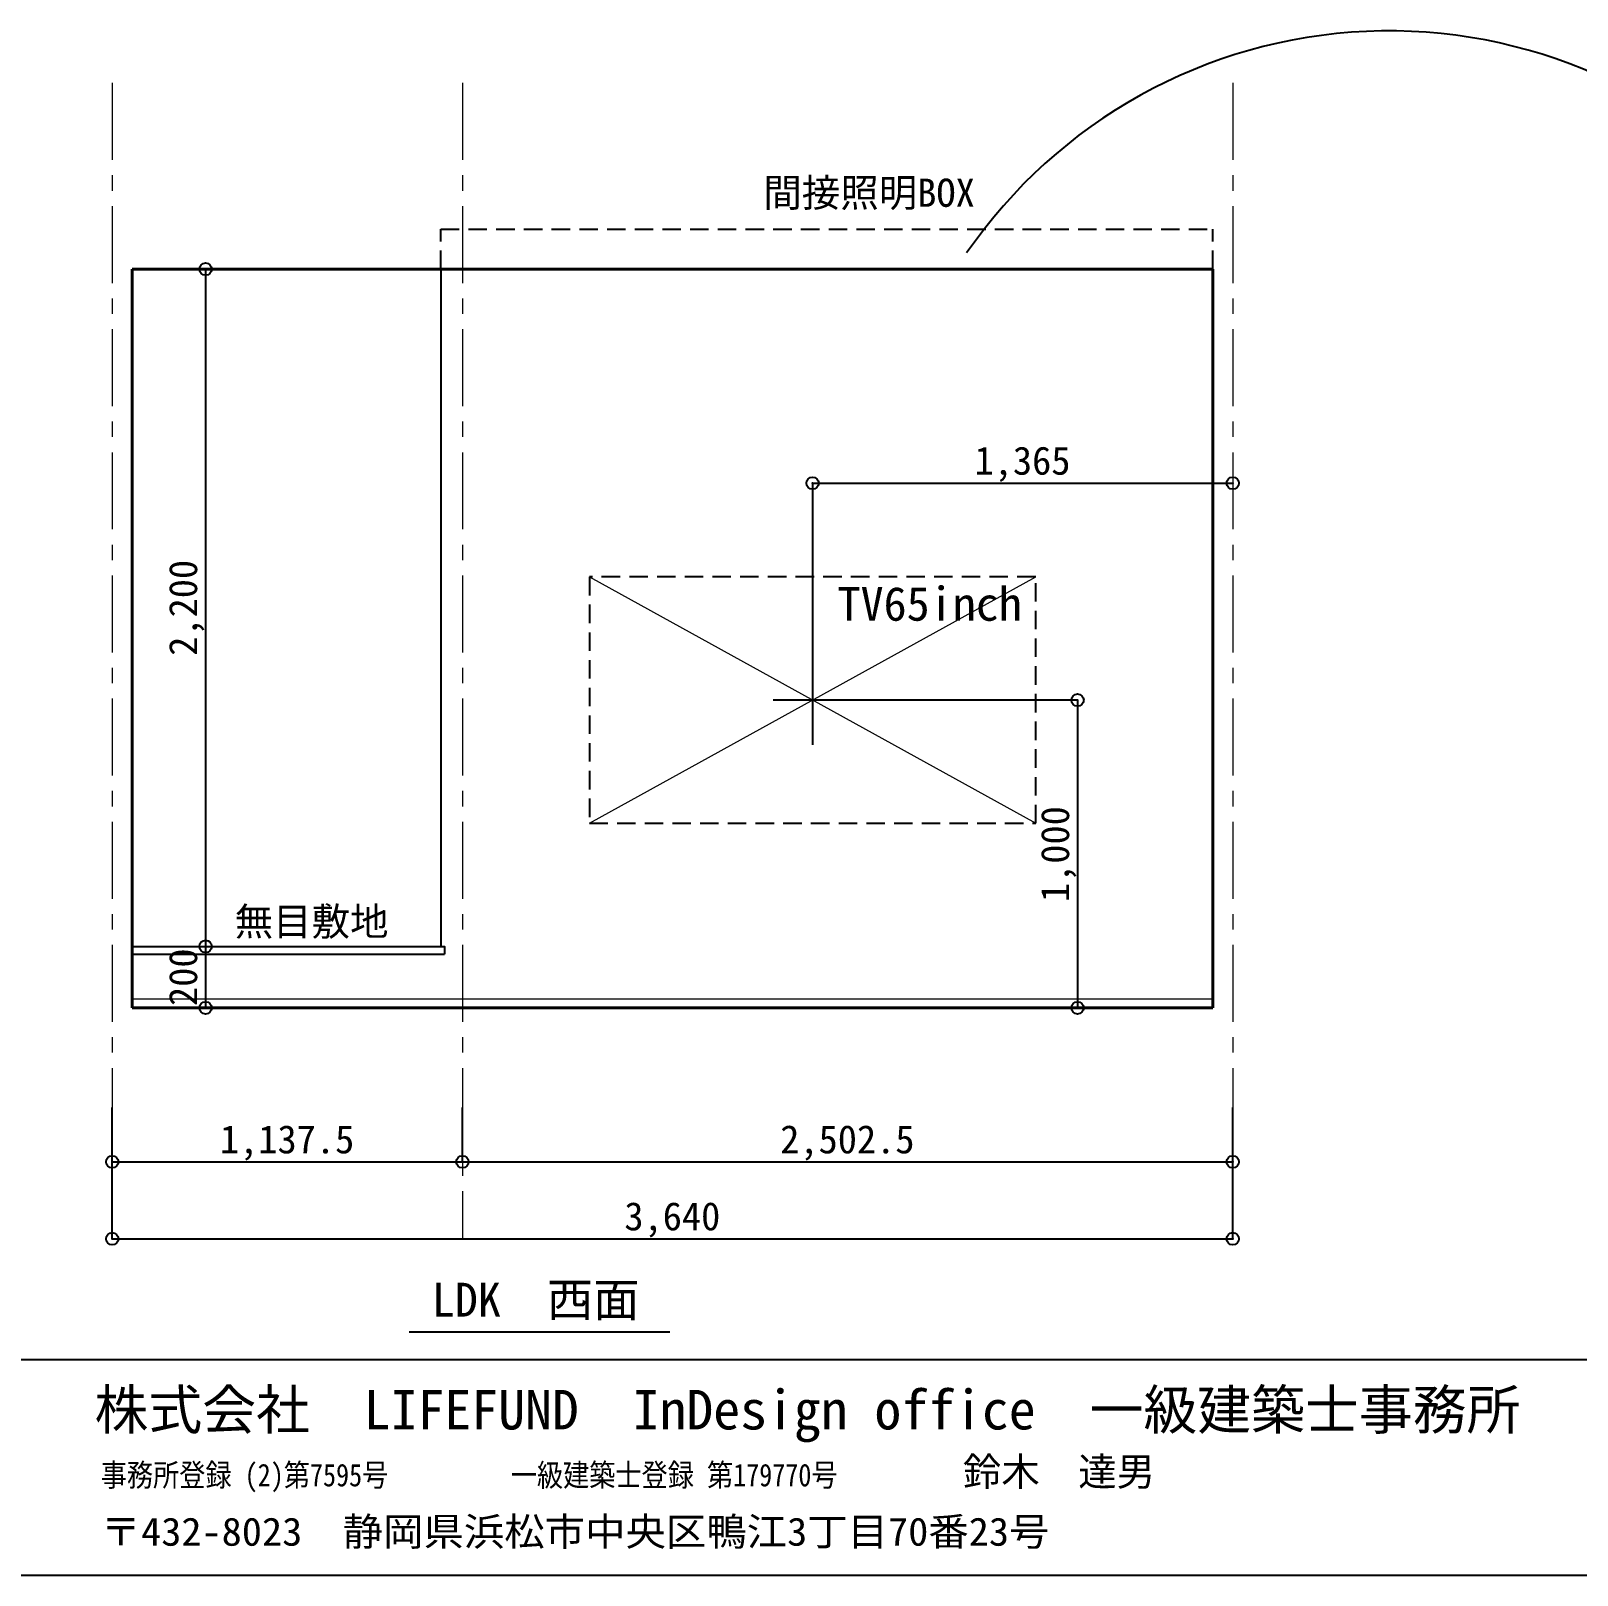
# Model space of a CAD drawing. Units: millimetres at full size, sheet at 1:50. Extents: x -31113 to 29332, y -20209 to 31249.
# Drawn here: x -3783 to 1240, y -7239 to -2223 of the extents above; entities that cross this region are included whole.
import ezdxf
from ezdxf.enums import TextEntityAlignment as Align

# ---------------------------------------------------------------- set-up
doc = ezdxf.new("R2010")
doc.units = ezdxf.units.MM
doc.header["$LTSCALE"] = 50
doc.header["$PDMODE"] = 32
doc.header["$PDSIZE"] = 40
doc.linetypes.add('CHAIN1', pattern=[8, 5, -1, 1, -1])
doc.linetypes.add('DASHED1', pattern=[1.8, 1.2, -0.6])
for name, color, linetype, lineweight in [('B-1_通り芯・通り番号', 1, 'CHAIN1', 18), ('B-3_仕上線(黄)', 3, 'Continuous', 40), ('B-A_文字', 7, 'Continuous', 25), ('B-F_寸法・方位', 7, 'Continuous', 25), ('E-F_Layer239', 7, 'Continuous', 25), ('F-F_図面枠（共通）', 7, 'Continuous', 25)]:
    doc.layers.add(name, color=color, linetype=linetype, lineweight=lineweight)
doc.styles.add('ＭＳ ゴシック', font='')
doc.styles.get('ＭＳ ゴシック').set_extended_font_data('MS Gothic')

msp = doc.modelspace()

# ---------------------------------------------------------------- linework, layer by layer
at = {"layer": 'B-1_通り芯・通り番号'}
for p, q in [((-3518.81, -2391.96), (-3518.81, -6146.71)), ((-3518.81, -2391.96), (-3518.81, -6146.71)), ((-2381.31, -2391.96), (-2381.31, -6146.71)), ((121.19, -2391.96), (121.19, -6146.71))]:
    msp.add_line(p, q, dxfattribs=at)
at = {"layer": 'B-3_仕上線(黄)'}
for p, q in [((-3453.81, -2996.71), (-3453.81, -5396.71)), ((-3453.81, -2996.71), (-3453.81, -3496.71)), ((-3453.81, -2996.71), (56.19, -2996.71)), ((56.19, -2996.71), (56.19, -5366.71)), ((56.19, -2996.71), (56.19, -5396.71)), ((-3453.81, -5396.71), (56.19, -5396.71))]:
    msp.add_line(p, q, dxfattribs=at)
at = {"layer": 'B-A_文字', "color": 6, "linetype": 'DASHED1'}
msp.add_line((56.19, -2996.71), (56.19, -2866.71), dxfattribs=at)
at = {"layer": 'B-A_文字'}
for p, q in [((-2451.31, -2996.71), (-2451.31, -5196.71)), ((-382.71, -4396.71), (-1371.78, -4396.71)), ((-382.71, -4396.71), (-382.71, -5396.71)), ((-3453.81, -5221.71), (-2438.81, -5221.71)), ((-382.71, -5396.71), (-690.72, -5396.71))]:
    msp.add_line(p, q, dxfattribs=at)
at = {"layer": 'B-A_文字', "color": 1, "lineweight": 18}
for p, q in [((-1968.81, -3996.71), (-518.81, -4796.71)), ((-1968.81, -4796.71), (-518.81, -3996.71)), ((-3453.81, -5366.71), (56.19, -5366.71))]:
    msp.add_line(p, q, dxfattribs=at)
at = {"layer": 'B-A_文字', "color": 6, "linetype": 'DASHED1'}
msp.add_lwpolyline([(-2451.31, -2996.71), (-2451.31, -2866.71), (56.19, -2866.71)], dxfattribs=at)
at = {"layer": 'B-A_文字', "linetype": 'DASHED1'}
msp.add_lwpolyline([(-1968.81, -4796.71), (-518.81, -4796.71), (-518.81, -3996.71), (-1968.81, -3996.71)], close=True, dxfattribs=at)
at = {"layer": 'B-A_文字'}
msp.add_lwpolyline([(-3453.81, -5196.71), (-2438.81, -5196.71), (-2438.81, -5221.71)], dxfattribs=at)
for p in [(-382.71, -4396.71), (-382.71, -5396.71)]:
    msp.add_point(p, dxfattribs=at)
at = {"layer": 'B-F_寸法・方位'}
for p, q in [((-3215.36, -2996.71), (-3215.36, -5196.71)), ((-1243.81, -3692.09), (-1243.81, -4541.9)), ((-1243.81, -3692.09), (121.19, -3692.09)), ((-3215.36, -5196.71), (-3215.36, -5396.71)), ((-3518.81, -5896.71), (-3518.81, -5719.8)), ((-2381.31, -5896.71), (-2381.31, -5719.8)), ((121.19, -5896.71), (121.19, -5719.8)), ((-3518.81, -6146.71), (-3518.81, -5896.71)), ((-3518.81, -5896.71), (-2381.31, -5896.71)), ((-2381.31, -5896.71), (121.19, -5896.71)), ((121.19, -6146.71), (121.19, -5896.71)), ((-3518.81, -6146.71), (121.19, -6146.71)), ((-2553.98, -6448.5), (-1707.85, -6448.5))]:
    msp.add_line(p, q, dxfattribs=at)
for p in [(-3215.36, -2996.71), (-1243.81, -3692.09), (121.19, -3692.09), (-3215.36, -5196.71), (-3215.36, -5396.71), (-3518.81, -5896.71), (-2381.31, -5896.71), (121.19, -5896.71), (-3518.81, -6146.71), (121.19, -6146.71)]:
    msp.add_point(p, dxfattribs=at)
at = {"layer": 'E-F_Layer239'}
msp.add_arc((628.9, -3888.51), 1665.46, 39.58447, 145.46741, dxfattribs=at)
at = {"layer": 'F-F_図面枠（共通）'}
for p, q in [((-10070.27, -6539.08), (9729.73, -6539.08)), ((-10070.27, -7239.08), (9729.73, -7239.08)), ((-10070.27, -7239.08), (9729.73, -7239.08))]:
    msp.add_line(p, q, dxfattribs=at)

# ---------------------------------------------------------------- texts
at = {"layer": 'B-A_文字', "style": 'ＭＳ ゴシック'}
for s, height, p in [('間接照明BOX', 91.64, (-1403.61, -2821.95)), ('TV65inch', 110, (-1162.56, -4171.97)), ('無目敷地', 91.64, (-3121, -5189.41)), ('LDK\u3000西面', 110, (-2480.79, -6432.52))]:
    msp.add_text(s, height=height, dxfattribs=at).set_placement(p, align=Align.BOTTOM_LEFT)
msp.add_text('1,000', height=91.64, rotation=90, dxfattribs=at).set_placement((-382.71, -5052.96), align=Align.BOTTOM_LEFT)
at = {"layer": 'B-F_寸法・方位', "style": 'ＭＳ ゴシック'}
for s, p in [('1,365', (-717.56, -3692.09)), ('1,137.5', (-3168.81, -5896.71)), ('2,502.5', (-1348.81, -5896.71)), ('3,640', (-1855.06, -6146.71))]:
    msp.add_text(s, height=91.64, dxfattribs=at).set_placement(p, align=Align.BOTTOM_LEFT)
for s, p in [('2,200', (-3215.36, -4252.96)), ('200', (-3215.36, -5390.46))]:
    msp.add_text(s, height=91.64, rotation=90, dxfattribs=at).set_placement(p, align=Align.BOTTOM_LEFT)
at = {"layer": 'F-F_図面枠（共通）', "style": 'ＭＳ ゴシック'}
for s, height, p in [('株式会社\u3000LIFEFUND\u3000InDesign office\u3000一級建築士事務所', 128.3, (-3576.43, -6804.36)), ('鈴木\u3000達男', 91.64, (-755.62, -6976.45))]:
    msp.add_text(s, height=height, dxfattribs=at).set_placement(p, align=Align.BOTTOM_LEFT)
for s, height, width, p in [('事務所登録 (2)第7595号', 73.31, 0.85, (-3555.97, -6972.83)), ('一級建築士登録 第179770号', 73.31, 0.85, (-2224.12, -6972.83)), ('〒432-8023\u3000静岡県浜松市中央区鴨江3丁目70番23号', 91.64, 1.05, (-3556.28, -7171.2))]:
    msp.add_text(s, height=height, dxfattribs=dict(at, width=width)).set_placement(p, align=Align.BOTTOM_LEFT)

doc.saveas('drawing.dxf')
